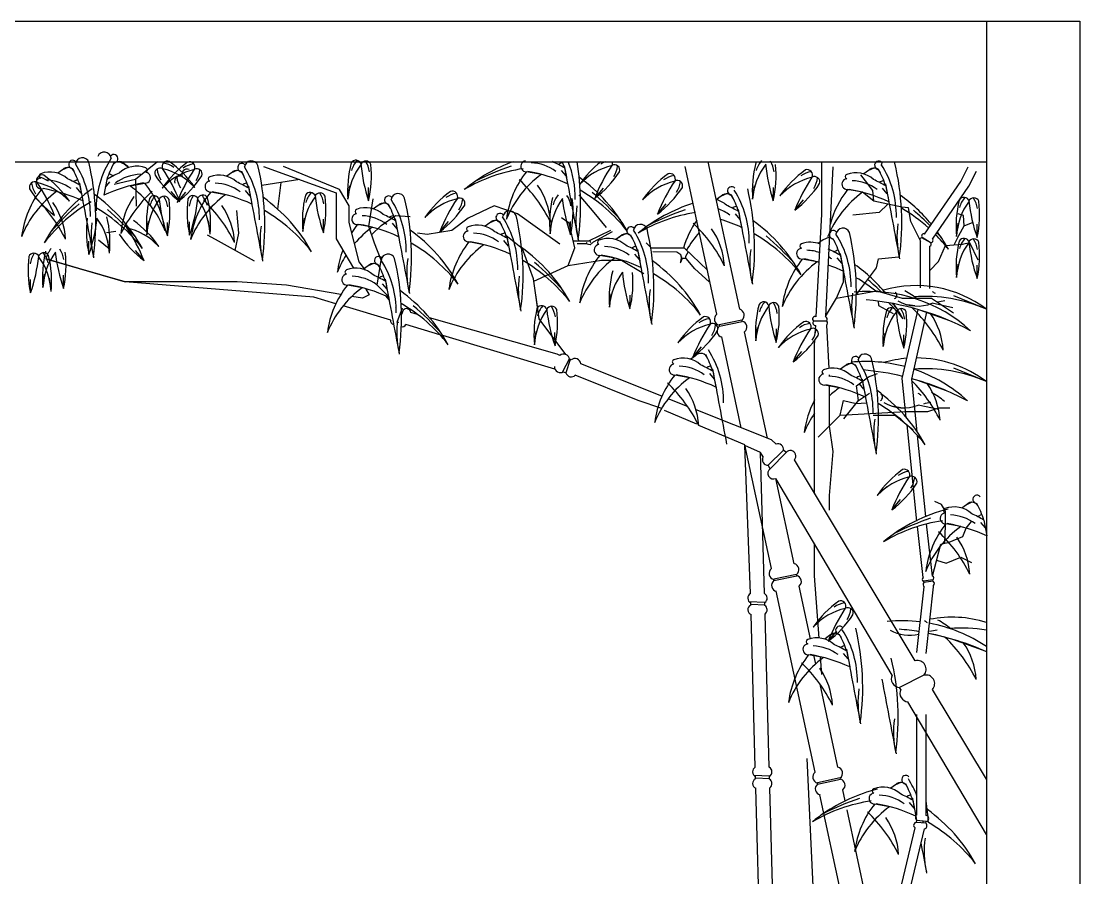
# Model space of a CAD drawing. Header units: metres. Extents: x 195 to 3795, y 1003 to 3403.
# Drawn here: x 1996 to 3795, y 1948 to 3403 of the extents above; entities that cross this region are included whole.
import ezdxf

# ---------------------------------------------------------------- set-up
doc = ezdxf.new("R2010")
doc.units = ezdxf.units.M
for name, color, linetype in [('3', 3, 'Continuous'), ('4', 4, 'Continuous'), ('7', 7, 'Continuous')]:
    doc.layers.add(name, color=color, linetype=linetype)

msp = doc.modelspace()

# ---------------------------------------------------------------- linework, layer by layer
at = {"layer": '3'}
for p, q in [((2161.82, 3164.35), (2170.88, 3160.27)), ((2170.88, 3160.27), (2178.88, 3154.48)), ((2362.2, 3149.29), (2353.14, 3145.22)), ((2141.39, 3134.16), (2136.3, 3107.21)), ((2235.42, 3119.35), (2252.26, 3134.78)), ((2290.91, 3120.57), (2274.06, 3136)), ((2353.14, 3145.22), (2345.14, 3139.42)), ((2945.26, 3126.01), (2962.11, 3141.44)), ((2097.94, 3110.92), (2090.09, 3120.31)), ((2095.39, 3124.4), (2100.48, 3097.45)), ((2138.84, 3120.68), (2146.7, 3130.07)), ((2180.88, 3123.18), (2206.13, 3127.71)), ((2265.66, 3096.32), (2250.92, 3113.77)), ((2343.14, 3108.13), (2317.89, 3112.66)), ((2385.18, 3105.63), (2377.33, 3115.02)), ((2382.63, 3119.1), (2387.72, 3092.15)), ((2437.06, 3128.72), (2431.6, 3083.74)), ((2551.06, 3100.5), (2554.34, 3123.11)), ((2585.95, 3097.7), (2586.32, 3120.55)), ((2970.5, 3101.76), (2985.24, 3119.21)), ((3051.9, 3099.37), (3068.75, 3114.8)), ((3238.86, 3100.5), (3242.14, 3123.11)), ((3273.75, 3097.7), (3274.12, 3120.55)), ((3285.19, 3106.03), (3302.03, 3121.46)), ((2077.73, 3096.99), (2060.88, 3112.42)), ((2260.66, 3095.1), (2275.4, 3112.55)), ((3310.43, 3081.78), (3325.17, 3099.24)), ((2365.69, 3042.75), (2362.49, 3081.06)), ((2681.98, 3069.41), (2698.83, 3084.84)), ((3077.15, 3075.13), (3091.89, 3092.58)), ((2209.41, 3040.01), (2212.19, 3062.68)), ((2244.35, 3037.98), (2244.21, 3060.82)), ((2281.97, 3039.2), (2282.11, 3062.04)), ((2316.91, 3041.23), (2314.13, 3063.9)), ((2474.59, 3045.58), (2477.37, 3068.26)), ((2509.53, 3043.56), (2509.39, 3066.4)), ((2707.23, 3045.16), (2721.97, 3062.62)), ((2894.63, 3041.81), (2897.41, 3064.48)), ((2929.58, 3039.78), (2929.44, 3062.62)), ((3585.54, 3037.22), (3588.32, 3059.89)), ((2140.65, 3044), (2156.63, 3046.13)), ((2359.37, 3013.55), (2365.69, 3042.75)), ((3620.49, 3035.19), (3620.35, 3058.03)), ((2110.88, 3006.57), (2111.02, 3029.41)), ((2145.14, 3016.14), (2127.03, 3031.04)), ((2145.83, 3008.6), (2143.05, 3031.27)), ((2229.87, 3020.28), (2213.02, 3035.71)), ((2326.27, 3032.11), (2312.41, 3039.56)), ((2392.47, 2994.99), (2326.27, 3032.11)), ((2204.63, 2996.03), (2189.89, 3013.49)), ((3585.54, 2967.51), (3588.32, 2990.18)), ((3620.49, 2965.48), (3620.35, 2988.32)), ((2032.84, 2950.6), (2035.62, 2973.28)), ((2067.78, 2948.58), (2067.64, 2971.42)), ((2011.71, 2941.33), (2011.85, 2964.17)), ((2046.66, 2943.36), (2043.88, 2966.03)), ((2995.48, 2917.28), (2998.76, 2939.89)), ((3030.38, 2914.48), (3030.74, 2937.32)), ((2643.32, 2915.45), (2634.44, 2890.8)), ((2644.88, 2911.72), (2642.19, 2904.74)), ((2636.76, 2890.62), (2634.65, 2891.38)), ((3244.17, 2859.98), (3247.45, 2882.59)), ((3279.06, 2857.18), (3279.42, 2880.02)), ((3365.21, 2893.21), (3342.73, 2893.27)), ((2868.17, 2853.18), (2870.95, 2875.85)), ((2903.11, 2851.15), (2902.97, 2874)), ((3111.89, 2856.35), (3128.74, 2871.78)), ((3282.6, 2848.26), (3299.45, 2863.69)), ((3460.79, 2849.99), (3464.06, 2872.6)), ((3495.68, 2847.19), (3496.04, 2870.04)), ((3137.13, 2832.1), (3151.87, 2849.55)), ((2927.55, 2829.85), (2915.23, 2806.26)), ((2929.09, 2828.03), (2921.56, 2805.47)), ((3307.85, 2824.01), (3322.59, 2841.46)), ((3291.14, 2674.04), (3265.33, 2648.5)), ((3295.89, 2669.98), (3268.78, 2642.66)), ((3450.33, 2596.93), (3467.18, 2612.36)), ((3475.58, 2572.68), (3490.32, 2590.13)), ((3559.96, 2582.04), (3548.31, 2586.69)), ((3566.94, 2570.41), (3559.96, 2582.04)), ((3566.94, 2545.99), (3566.94, 2570.41)), ((3313.55, 2463.1), (3274.72, 2454.77)), ((3274.72, 2454.77), (3275.05, 2452.51)), ((3275.05, 2452.51), (3314.03, 2460.87)), ((3545.27, 2453.75), (3529.41, 2451.59)), ((3529.41, 2451.59), (3529.77, 2449.38)), ((3545.51, 2451.52), (3529.77, 2449.38)), ((3259.52, 2415.15), (3233.26, 2416.37)), ((3260.21, 2410.7), (3235.78, 2411.83)), ((3341.84, 2373.62), (3358.69, 2389.05)), ((3367.08, 2349.37), (3381.82, 2366.83)), ((3529.82, 2292), (3488.27, 2270.94)), ((3267.72, 2120.1), (3241.45, 2121.31)), ((3268.4, 2115.64), (3243.97, 2116.77)), ((3387.77, 2117.2), (3348.94, 2108.87)), ((3349.27, 2106.61), (3388.24, 2114.98)), ((3533.37, 2040.28), (3517.39, 2041.74)), ((3534.05, 2043.09), (3518.17, 2044.97))]:
    msp.add_line(p, q, dxfattribs=at)
for points in [[(2227.27, 3164.13), (2189.98, 3134.19), (2153.76, 3125.67)], [(2189.98, 3134.19), (2191.05, 3088.42)], [(2469.4, 3133.72), (2404.73, 3123.72)], [(2619.87, 2935.33), (2601.09, 2954.61), (2607.51, 2997.13), (2596.16, 3025.48), (2586.7, 3053.83), (2594.27, 3101.07)], [(2591.43, 3039.65), (2607.51, 3055.72), (2632.1, 3072.72), (2656.69, 3070.84)], [(2873.68, 2914.44), (2867.19, 2961.09), (2925.29, 2987.69), (2936.64, 3017.92), (2927.18, 3059.5), (2913.94, 3068.95)], [(2921.45, 2836.71), (2876.11, 2896.98), (2866.65, 2965.01), (2847.73, 3016.03), (2819.36, 3038.71)], [(3541.64, 3026.25), (3526.61, 3035.07)], [(3540.82, 3027.16), (3527.31, 3035.65)], [(3540.82, 3027.16), (3541.64, 3026.25)], [(2925.29, 2987.69), (2982.03, 2997.13), (3016.08, 2997.13), (3053.91, 2974.46)], [(3415.69, 2938.33), (3449.25, 2983.91), (3453.03, 2999.02), (3453.03, 2999.02), (3487.08, 3002.8)], [(3449.85, 2944.53), (3450.07, 2942.79)], [(3452.07, 2927.16), (3453.03, 2919.65), (3477.62, 2906.43), (3477.62, 2906.43)], [(3418.79, 2758.42), (3415.2, 2783.59), (3436.01, 2798.71), (3451.14, 2804.38)], [(3274.76, 2454.6), (3274.72, 2454.77)], [(3275.2, 2452.54), (3274.72, 2454.77)], [(3313.94, 2461.26), (3313.55, 2463.1)], [(3314.03, 2460.87), (3313.55, 2463.1)], [(3259.66, 2410.28), (3259.52, 2415.15)], [(3267.85, 2115.23), (3267.72, 2120.1)]]:
    msp.add_lwpolyline(points, dxfattribs=at)
for centre, radius, start, end in [((2083.53, 3159.57), 7.05, 39.61, 268.36), ((2099.68, 3158.83), 11.92, 20.86, 171.81), ((2283.86, 3083.26), 160.59, 147.18, 180.95), ((2137.1, 3168.6), 11.92, 8.19, 159.14), ((2153.25, 3169.33), 7.05, 271.64, 140.39), ((2564.64, 3157.39), 9.23, 14.78, 149.41), ((2156.36, 3017.22), 161.09, 124.16, 127.68), ((2074.96, 3142.48), 12.11, 16.77, 138.44), ((1885.59, 3051.05), 222.25, 19.27, 27.17), ((1952.92, 3073.49), 160.59, 359.05, 32.82), ((1687.2, 3062.48), 435.4, 352.1, 13.36), ((2351.19, 3060.81), 222.25, 152.83, 160.73), ((2161.82, 3152.24), 12.11, 41.56, 163.23), ((2192.01, 3112.28), 44.19, 69.14, 132.48), ((2080.42, 3026.98), 161.09, 52.32, 55.84), ((2206.34, 3149.89), 3.94, 290.86, 69.14), ((2232.1, 3144.23), 9.23, 63.21, 197.84), ((2267.64, 3156), 41.16, 186.41, 213.33), ((2244.39, 3156.03), 9.23, 69.86, 204.48), ((2388.58, 3012.24), 186.9, 125.99, 145.03), ((2314.93, 3044.8), 108.99, 103.04, 136.84), ((2211.39, 3046.02), 108.99, 43.16, 76.96), ((1993.55, 2989.6), 292.29, 21.41, 33.86), ((2231.2, 3121), 41.16, 54.36, 81.28), ((2137.74, 3013.46), 186.9, 34.97, 54.01), ((2532.77, 2988.38), 292.29, 146.14, 158.59), ((2277.99, 3142.21), 9.23, 69.86, 204.48), ((2295.13, 3119.78), 41.16, 98.72, 125.64), ((2281.93, 3154.81), 9.23, 335.52, 110.14), ((2294.22, 3143.01), 9.23, 342.16, 116.79), ((2258.69, 3154.78), 41.16, 326.67, 353.59), ((2362.2, 3137.19), 12.11, 16.77, 138.44), ((2370.77, 3154.28), 7.05, 39.61, 268.36), ((2386.92, 3153.54), 11.92, 20.86, 171.81), ((2240.16, 3068.2), 160.59, 359.05, 32.82), ((1974.44, 3057.19), 435.4, 352.1, 13.36), ((2737.44, 3114.5), 186.9, 165.25, 184.3), ((2659.8, 3093.1), 108.99, 142.3, 176.1), ((2597.02, 3138.62), 41.16, 137.98, 164.9), ((2581.62, 3156.03), 9.23, 21.42, 156.05), ((2864.17, 3187.28), 292.29, 185.4, 197.85), ((2546.66, 3142.66), 41.16, 5.93, 32.85), ((2404.19, 3141.24), 186.9, 346.53, 5.58), ((2927.06, 2899.97), 280.67, 109.75, 129.41), ((2887.78, 2883.71), 271.36, 98.22, 120.79), ((2973.13, 2727.3), 452.86, 108.59, 117.08), ((2854.32, 3156.39), 9.29, 97.65, 287.43), ((2859.27, 3085.21), 77.11, 53.91, 87.62), ((2780.53, 2909.67), 280.67, 60.34, 65.11), ((2983.19, 3000.66), 175.5, 112.95, 115.19), ((2709.64, 3080.2), 222.25, 19.27, 22.19), ((75717.83, 16886.08), 74082.31, 190.68, 190.78), ((2776.96, 3102.65), 160.59, 359.05, 22.51), ((2511.24, 3091.64), 435.4, 352.1, 9.58), ((3098.43, 3018.9), 186.9, 129.01, 145.03), ((3024.77, 3051.46), 108.99, 103.04, 136.84), ((3242.61, 2995.04), 292.29, 146.14, 158.59), ((3004.97, 3126.43), 41.16, 113.68, 125.64), ((3004.06, 3149.66), 9.23, 342.16, 116.79), ((2991.78, 3161.46), 9.23, 335.52, 16.8), ((2968.53, 3161.44), 41.16, 326.67, 353.59), ((3425.24, 3114.5), 186.9, 165.25, 184.3), ((3347.6, 3093.1), 108.99, 142.3, 176.1), ((3284.82, 3138.62), 41.16, 137.98, 164.9), ((3551.98, 3187.28), 292.29, 185.4, 197.85), ((3234.46, 3142.66), 41.16, 5.93, 32.85), ((3091.99, 3141.24), 186.9, 346.53, 5.58), ((3438.35, 2998.92), 186.9, 125.99, 145.03), ((3331.7, 3141.49), 9.23, 335.52, 110.14), ((3526.14, 3015.95), 161.09, 124.16, 127.68), ((3444.74, 3141.2), 12.11, 16.77, 138.44), ((3453.31, 3158.29), 7.05, 39.61, 268.36), ((3255.37, 3049.77), 222.25, 19.27, 27.17), ((3322.69, 3072.22), 160.59, 359.05, 32.82), ((3469.46, 3157.56), 11.92, 146.57, 171.81), ((3469.46, 3157.56), 11.92, 20.86, 33.43), ((3056.97, 3061.21), 435.4, 352.1, 13.36), ((2030.28, 3127.24), 9.29, 97.65, 287.43), ((2031.21, 3132.45), 9.23, 69.86, 204.48), ((2018.02, 3097.42), 41.16, 54.36, 81.28), ((2030.44, 3140.13), 3.94, 110.86, 249.14), ((2044.77, 3102.52), 44.19, 47.52, 110.86), ((1924.56, 2989.88), 186.9, 34.97, 54.01), ((2035.23, 3056.06), 77.11, 53.91, 87.62), ((1956.49, 2880.51), 280.67, 60.34, 65.11), ((2159.14, 2971.5), 175.5, 112.95, 115.19), ((2280.3, 2890.28), 280.67, 114.89, 119.66), ((2077.64, 2981.26), 175.5, 64.81, 67.05), ((2201.55, 3065.82), 77.11, 92.38, 126.09), ((2206.5, 3137), 9.29, 252.57, 82.35), ((2378.84, 3245.06), 186.9, 213.68, 232.73), ((2265.71, 3130.41), 9.23, 63.21, 197.84), ((2301.24, 3142.19), 41.16, 186.41, 213.33), ((2147.48, 3243.84), 186.9, 307.27, 326.32), ((2317.52, 3121.95), 9.29, 97.65, 287.43), ((2317.68, 3134.84), 3.94, 110.86, 249.14), ((2332.01, 3097.23), 44.19, 47.52, 110.86), ((2443.6, 3011.93), 161.09, 124.16, 127.68), ((2172.83, 3045.76), 222.25, 19.27, 27.17), ((2983.19, 3000.66), 175.5, 126.04, 158.2), ((2980.4, 3046.38), 161.09, 141.29, 172.73), ((2667.24, 2949.2), 254.33, 26.21, 46.47), ((2811.07, 2880.1), 271.36, 65.28, 80.23), ((2780.53, 2909.67), 280.67, 29, 54.33), ((2857.32, 3250.5), 186.9, 307.27, 326.32), ((3205.07, 2992.26), 186.9, 125.99, 145.03), ((3131.41, 3024.82), 108.99, 103.04, 136.84), ((3349.25, 2968.41), 292.29, 146.14, 158.59), ((3111.61, 3099.8), 41.16, 98.72, 125.64), ((3098.42, 3134.83), 9.23, 335.52, 110.14), ((3110.7, 3123.03), 9.23, 342.16, 116.79), ((3364.7, 3031.48), 108.99, 103.04, 136.84), ((3582.54, 2975.06), 292.29, 146.14, 158.59), ((3344.89, 3106.46), 41.16, 98.72, 125.64), ((3343.99, 3129.69), 9.23, 342.16, 116.79), ((3308.45, 3141.46), 41.16, 326.67, 353.59), ((3400.06, 3125.96), 9.29, 97.65, 287.43), ((3400.22, 3138.86), 3.94, 110.86, 249.14), ((3414.55, 3101.25), 44.19, 47.52, 110.86), ((3405, 3054.78), 77.11, 53.91, 87.62), ((3326.26, 2879.24), 280.67, 60.34, 65.11), ((3528.92, 2970.23), 175.5, 112.95, 115.19), ((2159.14, 2971.5), 175.5, 126.04, 158.2), ((2156.36, 3017.22), 161.09, 141.29, 172.73), ((2018.93, 3120.65), 9.23, 63.21, 197.84), ((2165.67, 3221.48), 186.9, 213.68, 232.73), ((2054.46, 3132.42), 41.16, 186.41, 213.33), ((1998.22, 3022.44), 108.99, 43.16, 76.96), ((1780.38, 2966.02), 292.29, 21.41, 33.86), ((1987.02, 2850.94), 271.36, 65.28, 80.23), ((2280.3, 2890.28), 280.67, 125.67, 151), ((74893.79, 16856.93), 74082.31, 190.68, 190.78), ((2249.76, 2860.71), 271.36, 99.77, 114.72), ((2393.58, 2929.81), 254.33, 133.53, 153.79), ((2077.64, 2981.26), 175.5, 21.8, 53.96), ((2080.42, 3026.98), 161.09, 7.27, 38.71), ((2443.6, 3011.93), 161.09, 141.29, 172.73), ((2274.26, 2845.65), 271.36, 65.28, 80.23), ((2322.47, 3050.77), 77.11, 53.91, 87.62), ((2243.73, 2875.22), 280.67, 60.34, 65.11), ((2446.38, 2966.21), 175.5, 112.95, 115.19), ((75181.03, 16851.64), 74082.31, 190.68, 190.78), ((2835.15, 2962.3), 186.9, 125.99, 145.03), ((2728.5, 3104.87), 9.23, 335.52, 110.14), ((2772.44, 3053.83), 123.21, 3.59, 34.84), ((2811.07, 2880.1), 271.36, 37.62, 60.19), ((2963.96, 3223.86), 186.9, 307.27, 326.32), ((3075.17, 3134.8), 41.16, 326.67, 353.59), ((3203.22, 3114.7), 7.05, 39.61, 268.36), ((3072.61, 3028.63), 160.59, 359.05, 32.82), ((2806.89, 3017.62), 435.4, 352.1, 13.36), ((3197.25, 3230.52), 186.9, 307.27, 326.32), ((3526.14, 3015.95), 161.09, 141.29, 165), ((3356.8, 2849.67), 271.36, 65.28, 80.23), ((76263.57, 16855.65), 74082.31, 190.68, 190.78), ((1843.2, 2920.05), 254.33, 26.21, 46.47), ((2249.76, 2860.71), 271.36, 119.81, 142.38), ((1948.4, 3024.67), 123.21, 3.59, 34.84), ((1956.49, 2880.51), 280.67, 29, 54.33), ((2288.38, 3034.43), 123.21, 145.16, 176.41), ((2395.43, 3058.12), 186.9, 166.52, 185.56), ((2318.29, 3035.01), 108.99, 143.57, 177.37), ((2221.73, 3097.18), 9.23, 16.04, 150.67), ((2254.52, 3079.13), 41.16, 139.24, 166.16), ((2238.73, 3096.2), 9.23, 22.69, 157.31), ((2520.53, 3133.68), 292.29, 186.66, 199.11), ((2204.07, 3082.06), 41.16, 7.19, 34.11), ((2061.67, 3077.49), 186.9, 347.8, 6.84), ((2464.65, 3078.71), 186.9, 173.16, 192.2), ((2287.59, 3097.42), 9.23, 22.69, 157.31), ((2322.25, 3083.28), 41.16, 145.89, 172.81), ((2005.79, 3134.9), 292.29, 340.89, 353.34), ((2446.38, 2966.21), 175.5, 126.04, 158.2), ((2208.03, 3036.23), 108.99, 2.63, 36.43), ((2304.6, 3098.4), 9.23, 29.33, 163.96), ((2271.81, 3080.35), 41.16, 13.84, 40.76), ((2130.44, 2914.76), 254.33, 26.21, 46.47), ((2130.89, 3059.34), 186.9, 354.44, 13.48), ((2243.73, 2875.22), 280.67, 29, 54.33), ((2660.61, 3063.7), 186.9, 166.52, 185.56), ((2583.47, 3040.58), 108.99, 143.57, 177.37), ((2486.9, 3102.76), 9.23, 16.04, 150.67), ((2519.69, 3084.71), 41.16, 139.24, 166.16), ((2503.91, 3101.77), 9.23, 22.69, 157.31), ((2785.71, 3139.25), 292.29, 186.66, 199.11), ((2469.25, 3087.63), 41.16, 7.19, 34.11), ((2326.85, 3083.07), 186.9, 347.8, 6.84), ((2620.19, 3098.93), 7.05, 39.61, 268.36), ((2636.34, 3098.19), 11.92, 20.86, 171.81), ((2489.58, 3012.85), 160.59, 359.05, 32.82), ((2223.86, 3001.84), 435.4, 352.1, 13.36), ((2761.5, 2994.86), 108.99, 103.04, 136.84), ((2979.34, 2938.44), 292.29, 146.14, 158.59), ((2741.69, 3069.84), 41.16, 98.72, 125.64), ((2740.79, 3093.07), 9.23, 342.16, 116.79), ((2705.25, 3104.84), 41.16, 326.67, 353.59), ((3080.66, 3059.92), 186.9, 166.52, 185.56), ((3003.51, 3036.81), 108.99, 143.57, 177.37), ((2939.74, 3080.93), 41.16, 139.24, 166.16), ((3205.75, 3135.48), 292.29, 186.66, 199.11), ((2889.3, 3083.86), 41.16, 7.19, 34.11), ((2746.9, 3079.29), 186.9, 347.8, 6.84), ((2674.15, 2766.06), 452.86, 41.33, 49.82), ((3164.47, 3057.66), 44.19, 47.52, 73.69), ((3276.06, 2972.35), 161.09, 124.16, 127.68), ((3194.66, 3097.61), 12.11, 16.77, 138.44), ((3005.29, 3006.18), 222.25, 19.27, 27.17), ((3528.92, 2970.23), 175.5, 126.04, 157.88), ((3326.26, 2879.24), 280.67, 39.55, 54.33), ((3771.57, 3055.33), 186.9, 166.52, 185.56), ((3694.42, 3032.22), 108.99, 143.57, 177.37), ((3597.86, 3094.39), 9.23, 16.04, 150.67), ((3630.65, 3076.34), 41.16, 139.24, 166.16), ((3896.66, 3130.89), 292.29, 186.66, 199.11), ((3614.87, 3093.41), 9.23, 22.69, 157.31), ((3580.21, 3079.27), 41.16, 7.19, 34.11), ((3437.81, 3074.7), 186.9, 347.8, 6.84), ((2386.67, 2746.67), 452.86, 130.18, 138.67), ((1987.02, 2850.94), 271.36, 37.62, 60.19), ((1850.11, 2736.91), 452.86, 41.33, 49.82), ((2235.64, 3019.38), 123.21, 3.59, 34.84), ((2274.26, 2845.65), 271.36, 37.62, 60.19), ((2567.1, 3079.49), 3.94, 110.86, 249.14), ((2581.43, 3041.88), 44.19, 47.52, 110.86), ((2693.02, 2956.58), 161.09, 124.16, 127.68), ((2611.62, 3081.84), 12.11, 16.77, 138.44), ((2422.25, 2990.4), 222.25, 19.27, 27.17), ((2594.05, 3193.9), 186.9, 307.27, 326.32), ((2825.89, 3068.62), 11.92, 20.86, 171.81), ((3093.66, 3066.62), 155.11, 171.6, 192.98), ((3222.71, 2825.95), 280.67, 107.63, 129.41), ((3183.43, 2809.69), 271.36, 98.81, 120.79), ((3268.78, 2653.27), 452.86, 108.59, 117.08), ((3154.92, 3011.19), 77.11, 53.91, 70.77), ((3076.18, 2835.65), 280.67, 60.34, 65.11), ((3278.84, 2926.63), 175.5, 112.95, 115.19), ((76013.48, 16812.06), 74082.31, 190.68, 190.78), ((3356.8, 2849.67), 271.36, 48.05, 60.19), ((3219.88, 2735.63), 452.86, 44.88, 49.82), ((2293.56, 3046.08), 186.9, 173.16, 192.2), ((1834.7, 3102.26), 292.29, 340.89, 353.34), ((2269.61, 3037.46), 155.11, 171.6, 192.98), ((2036.95, 3003.59), 108.99, 2.63, 36.43), ((1959.8, 3026.71), 186.9, 354.44, 13.48), ((2076.7, 2913.17), 186.9, 34.97, 54.01), ((2566.94, 3066.6), 9.29, 97.65, 287.43), ((2571.89, 2995.42), 77.11, 53.91, 87.62), ((2493.14, 2819.87), 280.67, 60.34, 65.11), ((2695.8, 2910.86), 175.5, 112.95, 115.19), ((75430.45, 16796.28), 74082.31, 190.68, 190.78), ((2882.57, 2927.01), 161.09, 124.16, 127.68), ((2801.17, 3052.27), 12.11, 16.77, 138.44), ((2809.74, 3069.36), 7.05, 39.61, 268.36), ((2611.8, 2960.83), 222.25, 19.27, 27.17), ((2679.13, 2983.28), 160.59, 359.05, 32.82), ((2413.4, 2972.27), 435.4, 352.1, 13.36), ((3276.06, 2972.35), 161.09, 145.13, 163.8), ((2962.89, 2875.18), 254.33, 26.21, 46.47), ((3106.72, 2806.08), 271.36, 65.28, 73.42), ((3076.18, 2835.65), 280.67, 29, 54.33), ((3639.39, 3036.19), 155.11, 171.6, 192.98), ((2317.81, 3144.77), 186.9, 213.68, 232.73), ((2150.36, 2945.73), 108.99, 43.16, 76.96), ((1932.52, 2889.31), 292.29, 21.41, 33.86), ((2556.85, 3032.17), 155.11, 171.6, 192.98), ((2693.02, 2956.58), 161.09, 141.29, 147.14), ((2695.8, 2910.86), 175.5, 126.04, 139.45), ((2523.68, 2790.3), 271.36, 65.28, 80.23), ((2493.14, 2819.87), 280.67, 29, 54.33), ((2756.49, 3037.03), 9.29, 97.65, 287.43), ((2756.65, 3049.92), 3.94, 110.86, 249.14), ((2770.98, 3012.31), 44.19, 47.52, 110.86), ((2761.43, 2965.85), 77.11, 53.91, 87.62), ((2682.69, 2790.3), 280.67, 60.34, 65.11), ((2885.35, 2881.29), 175.5, 112.95, 115.19), ((3023.59, 3029.5), 12.11, 16.77, 138.44), ((3032.16, 3046.59), 7.05, 39.61, 268.36), ((2901.54, 2960.52), 160.59, 359.05, 32.82), ((3048.31, 3045.86), 11.92, 20.86, 171.81), ((2635.82, 2949.51), 435.4, 352.1, 13.36), ((3278.84, 2926.63), 175.5, 138.06, 150.2), ((3068.09, 2979.8), 123.21, 3.59, 34.84), ((3106.72, 2806.08), 271.36, 37.62, 60.19), ((3376.2, 3040.21), 7.05, 39.61, 268.36), ((3392.35, 3039.48), 11.92, 20.86, 171.81), ((3245.59, 2954.14), 160.59, 359.05, 32.82), ((2979.87, 2943.13), 435.4, 352.1, 13.36), ((3219.88, 2735.63), 452.86, 41.33, 42.83), ((3326.26, 2879.24), 280.67, 29, 36.15), ((2523.68, 2790.3), 271.36, 37.62, 60.19), ((2885.35, 2881.29), 175.5, 126.04, 158.2), ((2882.57, 2927.01), 161.09, 141.29, 172.73), ((2713.23, 2760.73), 271.36, 65.28, 80.23), ((75620, 16766.72), 74082.31, 190.68, 190.78), ((2978.91, 3014.26), 9.29, 97.65, 287.43), ((2979.07, 3027.16), 3.94, 110.86, 249.14), ((2993.4, 2989.55), 44.19, 47.52, 110.86), ((3104.99, 2904.25), 161.09, 124.16, 127.68), ((2834.22, 2938.07), 222.25, 19.27, 27.17), ((2969.8, 2692.04), 452.86, 41.33, 49.82), ((3323.11, 3020.77), 3.94, 110.86, 249.14), ((3337.44, 2983.16), 44.19, 68.17, 110.86), ((3449.03, 2897.86), 161.09, 124.16, 127.68), ((3367.63, 3023.12), 12.11, 16.77, 90), ((3178.26, 2931.69), 222.25, 19.27, 27.17), ((3356.8, 2849.67), 271.36, 37.62, 44.65), ((3771.57, 2985.62), 186.9, 166.52, 185.56), ((3694.42, 2962.51), 108.99, 143.57, 177.37), ((3597.86, 3024.68), 9.23, 16.04, 150.67), ((3630.65, 3006.63), 41.16, 139.24, 166.16), ((3614.87, 3023.7), 9.23, 22.69, 157.31), ((3896.67, 3061.18), 292.29, 186.66, 199.11), ((3580.21, 3009.56), 41.16, 7.19, 34.11), ((3437.81, 3004.99), 186.9, 347.8, 6.84), ((2017.33, 2999.55), 9.23, 22.69, 157.31), ((2051.99, 2985.41), 41.16, 145.89, 172.81), ((2034.34, 3000.53), 9.23, 29.33, 163.96), ((2218.86, 2968.72), 186.9, 166.52, 185.56), ((2001.55, 2982.48), 41.16, 13.84, 40.76), ((2141.72, 2945.6), 108.99, 143.57, 177.37), ((2077.95, 2989.73), 41.16, 139.24, 166.16), ((1860.63, 2961.47), 186.9, 354.44, 13.48), ((2343.96, 3044.27), 292.29, 186.66, 199.11), ((2027.5, 2992.66), 41.16, 7.19, 34.11), ((1885.1, 2988.09), 186.9, 347.8, 6.84), ((2695.8, 2910.86), 175.5, 147.62, 158.2), ((2693.02, 2956.58), 161.09, 159.24, 172.73), ((2619.31, 2995.44), 11.92, 20.86, 171.81), ((2682.69, 2790.3), 280.67, 29, 54.33), ((3104.99, 2904.25), 161.09, 141.29, 172.73), ((2935.65, 2737.97), 271.36, 65.28, 80.23), ((2983.85, 2943.08), 77.11, 53.91, 87.62), ((2905.11, 2767.54), 280.67, 60.34, 65.11), ((3107.77, 2858.53), 175.5, 112.95, 115.19), ((75842.42, 16743.95), 74082.31, 190.68, 190.78), ((3389.31, 2992.6), 155.11, 171.6, 192.98), ((3322.95, 3007.88), 9.29, 97.65, 287.43), ((3327.9, 2936.7), 77.11, 70.95, 87.62), ((3249.15, 2761.16), 280.67, 60.34, 65.11), ((3451.81, 2852.14), 175.5, 112.95, 115.19), ((76186.46, 16737.57), 74082.31, 190.68, 190.78), ((2194.39, 2980.84), 186.9, 173.16, 192.2), ((1735.54, 3037.03), 292.29, 340.89, 353.34), ((1937.78, 2938.36), 108.99, 2.63, 36.43), ((2675.99, 2853.82), 161.09, 124.16, 127.68), ((2594.59, 2979.08), 12.11, 16.77, 138.44), ((2603.16, 2996.17), 7.05, 39.61, 268.36), ((2405.22, 2887.65), 222.25, 19.27, 27.17), ((2472.55, 2910.09), 160.59, 359.05, 32.82), ((2206.83, 2899.09), 435.4, 352.1, 13.36), ((2806.27, 2976.82), 155.11, 171.6, 192.98), ((2713.23, 2760.73), 271.36, 37.62, 60.19), ((2576.31, 2646.7), 452.86, 41.33, 49.82), ((3107.77, 2858.53), 175.5, 126.04, 158.2), ((2905.11, 2767.54), 280.67, 29, 54.33), ((3278.84, 2926.63), 175.5, 155.37, 158.2), ((3276.06, 2972.35), 161.09, 169.18, 172.73), ((3451.81, 2852.14), 175.5, 126.04, 158.2), ((3449.03, 2897.86), 161.09, 141.29, 172.73), ((3279.69, 2731.59), 271.36, 74.51, 80.23), ((3279.69, 2731.59), 271.36, 65.28, 71.2), ((3327.9, 2936.7), 77.11, 53.91, 58.79), ((3249.15, 2761.16), 280.67, 39.61, 54.33), ((2549.91, 2963.84), 9.29, 97.65, 287.43), ((2550.07, 2976.73), 3.94, 110.86, 249.14), ((2564.4, 2939.12), 44.19, 47.52, 110.86), ((2554.86, 2892.66), 77.11, 53.91, 87.62), ((2476.12, 2717.11), 280.67, 60.34, 65.11), ((2678.77, 2808.1), 175.5, 112.95, 115.19), ((2995.82, 2947.25), 155.11, 171.6, 192.98), ((3181.86, 2931.28), 186.9, 165.25, 184.3), ((3104.23, 2909.88), 108.99, 142.3, 176.1), ((3308.6, 3004.05), 292.29, 185.4, 197.85), ((2848.61, 2958.02), 186.9, 346.53, 5.58), ((2935.65, 2737.97), 271.36, 37.62, 60.19), ((2675.99, 2853.82), 161.09, 141.29, 172.73), ((2506.65, 2687.54), 271.36, 65.28, 80.23), ((75413.42, 16693.53), 74082.31, 190.68, 190.78), ((3279.69, 2731.59), 271.36, 51.11, 60.19), ((3142.78, 2617.55), 452.86, 45.76, 49.82), ((3516.66, 2755.6), 198.04, 52.88, 106.14), ((2678.77, 2808.1), 175.5, 126.04, 158.2), ((2476.12, 2717.11), 280.67, 29, 54.33), ((3218.24, 2924.49), 155.11, 171.6, 192.98), ((3562.28, 2918.11), 155.11, 171.6, 192.98), ((3437.03, 2688.01), 255.67, 47.67, 95.67), ((3477.62, 2937.17), 6.26, 295.25, 56.98), ((3439.9, 2836.08), 123.21, 49.62, 62.09), ((3533.16, 2679.45), 255.73, 66.25, 94.56), ((3403.96, 2731.45), 254.33, 55.08, 56.46), ((2637.62, 2910.88), 7.3, 129.16, 141.51), ((2506.65, 2687.54), 271.36, 37.62, 60.19), ((2369.74, 2573.51), 452.86, 41.33, 49.82), ((3054.19, 2871.29), 186.9, 166.52, 185.56), ((2880.48, 2910.36), 9.23, 16.04, 150.67), ((2913.27, 2892.3), 41.16, 139.24, 166.16), ((2897.49, 2909.37), 9.23, 22.69, 157.31), ((2862.83, 2895.23), 41.16, 7.19, 34.11), ((3430.55, 2873.98), 186.9, 165.25, 184.3), ((3352.91, 2852.58), 108.99, 142.3, 176.1), ((3257.74, 2916.87), 9.23, 14.78, 149.41), ((3290.13, 2898.1), 41.16, 137.98, 164.9), ((3274.72, 2915.51), 9.23, 21.42, 156.05), ((3557.28, 2946.75), 292.29, 185.4, 197.85), ((3239.76, 2902.14), 41.16, 5.93, 32.85), ((3097.29, 2900.72), 186.9, 346.53, 5.58), ((3392.18, 2468.24), 462.81, 62.03, 85.07), ((3474.36, 2906.89), 9.23, 14.78, 149.41), ((3506.75, 2888.11), 41.16, 137.98, 164.9), ((3279.69, 2731.59), 271.36, 37.62, 45.26), ((3142.78, 2617.55), 452.86, 41.33, 42.45), ((3249.15, 2761.16), 280.67, 29, 35.2), ((3491.34, 2905.52), 9.23, 21.42, 156.05), ((3519.48, 2986.19), 67.28, 240.12, 291.51), ((3334.7, 2731.45), 254.33, 26.21, 46.47), ((3607.77, 2675.54), 255.73, 99.48, 102.34), ((2789.24, 2874.06), 155.11, 171.6, 192.98), ((2650.6, 2907.18), 7.3, 6.63, 141.51), ((2977.05, 2848.18), 108.99, 143.57, 177.37), ((3179.29, 2946.85), 292.29, 186.66, 199.11), ((2720.43, 2890.66), 186.9, 347.8, 6.84), ((3265.06, 2749.24), 186.9, 125.99, 145.03), ((3171.6, 2856.77), 41.16, 98.72, 125.64), ((3158.41, 2891.8), 9.23, 335.52, 110.14), ((3345.21, 2896.87), 4.38, 65.77, 235.5), ((3359.39, 2895.79), 6.37, 336.06, 56.56), ((3647.17, 2863.99), 186.9, 165.25, 184.3), ((3569.53, 2842.59), 108.99, 142.3, 176.1), ((3773.9, 2936.77), 292.29, 185.4, 197.85), ((3456.38, 2892.15), 41.16, 5.93, 32.85), ((3313.91, 2890.73), 186.9, 346.53, 5.58), ((3439.9, 2836.08), 123.21, 3.59, 34.84), ((2629.44, 2893.68), 5.78, 166.05, 264.1), ((2643.54, 2890.62), 6.78, 173.62, 180), ((2643.54, 2890.62), 6.78, 256.61, 331.87), ((3191.4, 2781.8), 108.99, 103.04, 136.84), ((3409.24, 2725.38), 292.29, 146.14, 158.59), ((3170.69, 2880), 9.23, 342.16, 116.79), ((3135.16, 2891.78), 41.16, 326.67, 353.59), ((3435.77, 2741.14), 186.9, 125.99, 145.03), ((3362.12, 2773.7), 108.99, 103.04, 136.84), ((3579.96, 2717.29), 292.29, 146.14, 158.59), ((3342.31, 2848.68), 41.16, 98.72, 125.64), ((3329.12, 2883.71), 9.23, 335.52, 110.14), ((3341.41, 2871.91), 9.23, 342.16, 116.79), ((3305.87, 2883.69), 41.16, 326.67, 353.59), ((3345.68, 2890.23), 4.23, 134.1, 276.92), ((3361.58, 2890.13), 4.76, 306.79, 40.29), ((3023.95, 2980.84), 186.9, 307.27, 326.32), ((3194.67, 2972.74), 186.9, 307.27, 326.32), ((3028.84, 2757.31), 160.59, 359.05, 32.82), ((3106.37, 2823.95), 3.94, 110.86, 249.14), ((3120.7, 2786.34), 44.19, 47.52, 110.86), ((3232.29, 2701.04), 161.09, 124.16, 127.68), ((3150.89, 2826.3), 12.11, 16.77, 138.44), ((2961.52, 2734.86), 222.25, 19.27, 27.17), ((3413.74, 2826.32), 7.05, 39.61, 268.36), ((3429.89, 2825.59), 11.92, 20.86, 171.81), ((3283.13, 2740.25), 160.59, 359.05, 32.82), ((3017.41, 2729.24), 435.4, 352.1, 13.36), ((3516.66, 2632.72), 198.04, 94.48, 106.14), ((3516.66, 2632.72), 198.04, 52.88, 89.73), ((3106.2, 2811.06), 9.29, 97.65, 287.43), ((3111.15, 2739.88), 77.11, 53.91, 87.62), ((3032.41, 2564.33), 280.67, 60.34, 65.11), ((3235.07, 2655.32), 175.5, 112.95, 115.19), ((75969.71, 16540.75), 74082.31, 190.68, 190.78), ((3360.65, 2806.88), 3.94, 110.86, 249.14), ((3374.98, 2769.28), 44.19, 47.52, 110.86), ((3486.57, 2683.97), 161.09, 124.16, 127.68), ((3405.17, 2809.23), 12.11, 16.77, 138.44), ((3431.68, 2569.04), 255.67, 74.98, 95.67), ((3215.8, 2717.8), 222.25, 19.27, 27.17), ((3386.83, 2349.27), 462.81, 76.59, 85.07), ((3431.68, 2569.04), 255.67, 47.67, 71.5), ((3533.16, 2556.57), 255.73, 66.25, 94.56), ((3235.07, 2655.32), 175.5, 126.04, 158.2), ((3232.29, 2701.04), 161.09, 141.29, 172.73), ((3062.95, 2534.76), 271.36, 65.28, 80.23), ((3360.49, 2793.99), 9.29, 97.65, 287.43), ((3365.44, 2722.81), 77.11, 53.91, 87.62), ((3286.7, 2547.27), 280.67, 60.34, 65.11), ((3489.35, 2638.25), 175.5, 112.95, 115.19), ((76224, 16523.68), 74082.31, 190.68, 190.78), ((3386.83, 2349.27), 462.81, 62.03, 74.62), ((3329.35, 2612.48), 254.33, 26.21, 44.84), ((2919.12, 2603.87), 254.33, 26.21, 46.47), ((3024.32, 2708.49), 123.21, 3.59, 34.84), ((3317.23, 2517.7), 271.36, 65.28, 80.23), ((3489.35, 2638.25), 175.5, 126.04, 133.25), ((3286.7, 2547.27), 280.67, 29, 54.33), ((3434.55, 2717.1), 123.21, 3.59, 34.84), ((3485.17, 2663.17), 123.21, 49.62, 62.09), ((3486.57, 2683.97), 161.09, 152.06, 172.73), ((3317.23, 2517.7), 271.36, 37.62, 60.19), ((3453.62, 2764.26), 6.26, 295.25, 56.98), ((3495.48, 2813.29), 67.28, 240.12, 291.51), ((3379.97, 2558.54), 254.33, 55.08, 56.46), ((3583.77, 2502.63), 255.73, 99.48, 102.34), ((3489.35, 2638.25), 175.5, 145.77, 158.2), ((3599.82, 2704.22), 155.11, 171.6, 192.98), ((3603.5, 2489.81), 186.9, 125.99, 145.03), ((3529.84, 2522.37), 108.99, 103.04, 136.84), ((3747.68, 2465.96), 292.29, 146.14, 158.59), ((3510.04, 2597.35), 41.16, 98.72, 125.64), ((3496.85, 2632.38), 9.23, 335.52, 110.14), ((3509.13, 2620.58), 9.23, 342.16, 116.79), ((3473.6, 2632.36), 41.16, 326.67, 353.59), ((3362.39, 2721.41), 186.9, 307.27, 326.32), ((3620.19, 2590.53), 7.05, 39.61, 268.36), ((3639.68, 2301.78), 280.67, 104.08, 129.41), ((3567.11, 2571.09), 3.94, 110.86, 249.14), ((3581.43, 2533.48), 44.19, 47.52, 110.86), ((3693.02, 2448.18), 161.09, 124.16, 127.68), ((3611.62, 2573.44), 12.11, 16.77, 138.44), ((3422.25, 2482.01), 222.25, 19.27, 27.17), ((3685.74, 2129.1), 452.86, 108.59, 117.08), ((3566.94, 2558.2), 9.29, 97.65, 287.43), ((3571.89, 2487.02), 77.11, 53.91, 87.62), ((3493.15, 2311.48), 280.67, 60.34, 65.11), ((3695.8, 2402.46), 175.5, 112.95, 115.19), ((3600.4, 2285.52), 271.36, 98.22, 120.79), ((3695.8, 2402.46), 175.5, 126.04, 158.2), ((3693.02, 2448.18), 161.09, 141.29, 172.73), ((3523.68, 2281.9), 271.36, 65.28, 80.23), ((3379.86, 2351.01), 254.33, 26.21, 46.47), ((3485.06, 2455.63), 123.21, 3.59, 34.84), ((3495.01, 2266.51), 186.9, 125.99, 145.03), ((3401.55, 2374.05), 41.16, 98.72, 125.64), ((3388.36, 2409.08), 9.23, 335.52, 110.14), ((3421.35, 2299.07), 108.99, 103.04, 136.84), ((3639.19, 2242.65), 292.29, 146.14, 158.59), ((3253.9, 2498.11), 186.9, 307.27, 326.32), ((3400.64, 2397.28), 9.23, 342.16, 116.79), ((3365.11, 2409.05), 41.16, 326.67, 353.59), ((3386.99, 2368.02), 7.05, 39.61, 268.36), ((3492.98, 2128.59), 255.67, 83.04, 95.67), ((3577.95, 2192.27), 198.04, 105.81, 106.14), ((3390.65, 2172.03), 254.33, 55.08, 56.46), ((3492.98, 2128.59), 255.67, 55.94, 79.48), ((3577.95, 2192.27), 198.04, 72.91, 100.93), ((3495.85, 2276.66), 123.21, 49.62, 62.09), ((3459.82, 2225.67), 161.09, 124.16, 127.68), ((3378.42, 2350.93), 12.11, 16.77, 138.44), ((3189.05, 2259.49), 222.25, 19.27, 27.17), ((3256.37, 2281.94), 160.59, 359.05, 32.82), ((2990.65, 2270.93), 435.4, 352.1, 13.36), ((3506.16, 2426.78), 67.28, 240.12, 283.28), ((3448.13, 1908.82), 462.81, 80.8, 85.07), ((3448.13, 1908.82), 462.81, 66.03, 78.83), ((3594.45, 2116.12), 255.73, 99.48, 102.34), ((3594.45, 2116.12), 255.73, 80.61, 94.56), ((3333.73, 2335.68), 9.29, 97.65, 287.43), ((3333.9, 2348.58), 3.94, 110.86, 249.14), ((3348.23, 2310.97), 44.19, 47.52, 110.86), ((3338.68, 2264.51), 77.11, 53.91, 87.62), ((3259.94, 2088.96), 280.67, 60.34, 65.11), ((3462.6, 2179.95), 175.5, 112.95, 115.19), ((3390.65, 2172.03), 254.33, 26.21, 46.47), ((3495.85, 2276.66), 123.21, 3.59, 34.84), ((3462.6, 2179.95), 175.5, 126.04, 158.2), ((3459.82, 2225.67), 161.09, 141.29, 172.73), ((3290.48, 2059.39), 271.36, 65.28, 80.23), ((76197.24, 16065.37), 74082.31, 190.68, 190.78), ((3146.65, 2128.5), 254.33, 26.21, 46.47), ((3251.85, 2233.12), 123.21, 3.59, 34.84), ((3050.99, 2220.06), 435.4, 352.1, 13.36), ((76257.58, 16014.5), 74082.31, 190.68, 190.78), ((3573.07, 2245.91), 155.11, 171.6, 192.98), ((3633.41, 2195.03), 155.11, 171.6, 192.98), ((3572.07, 1972.18), 161.09, 124.16, 127.68), ((3490.67, 2097.44), 12.11, 16.77, 138.44), ((3499.24, 2114.53), 7.05, 39.61, 268.36), ((3301.31, 2006.01), 222.25, 19.27, 27.17), ((3368.63, 2028.45), 160.59, 21.38, 32.82), ((3518.73, 1825.78), 280.67, 104.08, 124.44), ((3445.99, 2082.2), 9.29, 97.65, 287.43), ((3446.16, 2095.09), 3.94, 110.86, 249.14), ((3460.49, 2057.48), 44.19, 47.52, 110.86), ((3450.94, 2011.02), 77.11, 53.91, 87.62), ((3372.2, 1835.47), 280.67, 60.34, 65.11), ((3574.86, 1926.46), 175.5, 112.95, 115.19), ((3479.45, 1809.52), 271.36, 98.22, 120.79), ((3564.8, 1653.1), 452.86, 108.59, 117.08), ((3572.07, 1972.18), 161.09, 141.29, 172.73), ((3402.74, 1805.9), 271.36, 65.28, 80.23), ((76309.5, 15811.89), 74082.31, 190.68, 190.71), ((3102.91, 2017.44), 435.4, 3.15, 8.02), ((3518.73, 1825.78), 280.67, 124.44, 129.41), ((3574.86, 1926.46), 175.5, 126.04, 158.2), ((3258.91, 1875.01), 254.33, 26.21, 46.47), ((3372.2, 1835.47), 280.67, 29, 54.33), ((3364.11, 1979.63), 123.21, 3.59, 34.84), ((3368.63, 2028.45), 160.59, 4.37, 5.47), ((3402.74, 1805.9), 271.36, 37.62, 60.19), ((76309.5, 15811.89), 74082.31, 190.74, 190.78), ((3685.33, 1992.42), 155.11, 171.6, 192.98)]:
    msp.add_arc(centre, radius, start, end, dxfattribs=at)
at = {"layer": '4'}
for p, q in [((195, 3402.87), (3795, 3402.87)), ((3795, 3402.87), (3795, 1002.87)), ((2917.69, 2807.35), (2921.56, 2805.47)), ((3225.73, 2683.08), (3147.3, 2716.21)), ((3565.78, 2516.33), (3566.94, 2545.99)), ((3596.04, 2527.38), (3601.86, 2541.34)), ((3601.86, 2541.34), (3611.17, 2552.97)), ((3572.76, 2518.08), (3596.04, 2527.38)), ((3544.59, 2459.8), (3558.79, 2514.59)), ((3558.79, 2514.59), (3572.76, 2518.08)), ((3551.69, 2487.19), (3568.1, 2482.03)), ((3568.1, 2482.03), (3592.55, 2492.49)), ((3592.55, 2492.49), (3611.17, 2483.19))]:
    msp.add_line(p, q, dxfattribs=at)
for points in [[(1995, 3402.87), (3795, 3402.87), (3795, 1002.87)], [(1995, 3402.87), (3795, 3402.87), (3795, 1002.87)], [(3636.16, 3402.87), (3636.16, 1002.87)], [(353.84, 3164.13), (3636.16, 3164.13)], [(3444.99, 3096.91), (3442.96, 3115.19), (3430.76, 3131.44), (3422.63, 3141.59)], [(3523.24, 3031.7), (3508.02, 3062.38), (3503.95, 3085.74), (3492.77, 3086.75), (3444.99, 3096.91), (3425.68, 3112.14)], [(3468.88, 3091.83), (3454.14, 3077.61), (3409.42, 3073.55), (3409.42, 3073.55)], [(3581.21, 3022.77), (3589.34, 3039.02), (3598.49, 3055.27), (3613.73, 3061.36)], [(3598.49, 3055.27), (3597.47, 3072.54), (3588.32, 3075.58)], [(3540.26, 2948.89), (3540.26, 2979.46), (3554.78, 2994.34), (3566.97, 3021.76), (3595.44, 3023.79), (3607.63, 3026.84), (3621.87, 2997.38)], [(3381.53, 2932.13), (3393.15, 2959.81), (3393.15, 2978.09)], [(2530.47, 2922.89), (2493.43, 2933.92), (2172.41, 2960.2), (2172.41, 2960.2), (2172.41, 2960.2)], [(2623.83, 2895.08), (2542.91, 2919.18)], [(2707.33, 2870.2), (2649.52, 2887.42)], [(2903, 2811.91), (2712.32, 2868.72)], [(3084.37, 2744.84), (3044.61, 2758.65), (2937.44, 2801.65)], [(3387.74, 2733.6), (3393.15, 2758.73), (3414.69, 2753.29), (3431.78, 2754.67)], [(3144.34, 2718.16), (3088.96, 2741.7)], [(3235.26, 2430.61), (3225.94, 2682.13)], [(3235.78, 2411.83), (3235.7, 2414.6)], [(3243.45, 2135.55), (3236.25, 2394.94)], [(3243.97, 2116.77), (3243.85, 2121.2)], [(3243.97, 2116.77), (3243.9, 2119.55)], [(3251.87, 1832.37), (3244.44, 2099.89)]]:
    msp.add_lwpolyline(points, dxfattribs=at)
msp.add_lwpolyline([(2172.41, 2960.2), (2093.96, 2982.59), (2037.92, 2999.39), (2172.41, 2960.2), (2172.41, 2960.2)], close=True, dxfattribs=at)
for centre, radius, start, end in [((2912.36, 2816.12), 10.26, 180.08, 301.32), ((2930.54, 2807.89), 9.3, 195.08, 317.88), ((3543.55, 2456.62), 3.34, 300.82, 71.87), ((3239.71, 2422.72), 9.06, 119.45, 243.74), ((3239.33, 2403.05), 8.67, 114.71, 249.2), ((3247.9, 2127.67), 9.06, 119.45, 243.74), ((3247.52, 2107.99), 8.67, 114.71, 249.2)]:
    msp.add_arc(centre, radius, start, end, dxfattribs=at)
at = {"layer": '7'}
for p, q in [((2065.9, 3150.51), (2057.9, 3144.71)), ((2074.96, 3154.58), (2065.9, 3150.51)), ((2921.98, 3140.08), (2914.13, 3149.46)), ((2919.44, 3153.55), (2924.52, 3126.6)), ((3435.68, 3149.24), (3427.68, 3143.44)), ((3444.74, 3153.31), (3435.68, 3149.24)), ((2879.94, 3142.57), (2854.7, 3147.11)), ((3425.68, 3112.14), (3400.43, 3116.68)), ((3467.71, 3109.65), (3459.86, 3119.04)), ((3465.17, 3123.12), (3470.26, 3096.17)), ((2969.44, 3077.68), (2943.87, 3107.88)), ((3185.6, 3105.64), (3177.6, 3099.85)), ((3194.66, 3109.72), (3185.6, 3105.64)), ((2602.56, 3089.87), (2594.56, 3084.07)), ((2611.62, 3093.94), (2602.56, 3089.87)), ((2799.72, 3089.3), (2755.54, 3068.39)), ((2839.24, 3075.36), (2799.72, 3089.3)), ((2990.37, 3052.14), (2969.44, 3077.68)), ((3215.09, 3079.53), (3220.18, 3052.58)), ((2634.6, 3050.28), (2626.74, 3059.67)), ((2632.05, 3063.75), (2637.14, 3036.8)), ((2755.54, 3068.39), (2727.64, 3047.49)), ((2792.11, 3060.3), (2784.11, 3054.5)), ((2801.17, 3064.37), (2792.11, 3060.3)), ((2911.32, 3024.26), (2839.24, 3075.36)), ((3217.63, 3066.05), (3209.78, 3075.44)), ((2592.56, 3052.77), (2567.31, 3057.31)), ((2685.79, 3040.52), (2669.52, 3042.84)), ((2727.64, 3047.49), (2685.79, 3040.52)), ((2997.34, 3047.49), (2960.14, 3028.91)), ((3000.17, 3045.14), (2967.64, 3027.54)), ((3023.59, 3041.61), (3014.53, 3037.53)), ((2782.11, 3023.2), (2756.86, 3027.74)), ((2824.14, 3020.71), (2816.29, 3030.1)), ((2821.6, 3034.18), (2826.69, 3007.23)), ((2960.14, 3028.91), (2934.57, 3028.91)), ((2954.76, 3024.83), (2940.53, 3024.83)), ((2962.89, 3022.8), (2954.76, 3024.83)), ((2956.12, 3026.86), (2957.47, 3025.51)), ((2961.54, 3030.92), (2963.57, 3026.86)), ((2967.64, 3027.54), (2962.89, 3022.8)), ((3014.53, 3037.53), (3006.53, 3031.74)), ((3067.09, 3017.3), (3057.79, 3026.59)), ((3354.08, 3027.9), (3350.57, 3025.36)), ((3367.63, 3035.23), (3358.57, 3031.15)), ((3004.53, 3000.44), (2979.28, 3004.98)), ((3046.56, 2997.95), (3038.71, 3007.33)), ((3044.02, 3011.42), (3049.11, 2984.47)), ((3122.89, 3017.3), (3067.09, 3017.3)), ((3109.96, 3010.61), (3069.3, 3011.29)), ((3116.74, 3005.87), (3109.96, 3010.61)), ((3118.77, 2999.78), (3116.74, 3005.87)), ((3162.41, 2980.14), (3122.89, 3017.3)), ((3129.62, 3011.29), (3124.87, 3003.16)), ((3388.06, 3005.04), (3393.15, 2978.09)), ((2585.53, 2987.11), (2577.53, 2981.31)), ((2594.59, 2991.19), (2585.53, 2987.11)), ((3126.23, 2999.78), (3118.77, 2999.78)), ((3124.87, 3003.16), (3124.87, 2999.1)), ((3140.46, 2982.18), (3126.23, 2999.78)), ((3348.57, 2994.06), (3323.32, 2998.59)), ((3390.61, 2991.56), (3382.75, 3000.95)), ((3164.86, 2959.83), (3140.46, 2982.18)), ((2575.53, 2950.02), (2550.29, 2954.55)), ((2617.57, 2947.52), (2609.72, 2956.91)), ((2615.02, 2961), (2620.11, 2934.05)), ((3630.99, 2915.72), (3580.71, 2936.52)), ((3514.57, 2919.1), (3502.81, 2921.01)), ((3579.14, 2915.83), (3544.14, 2923.6)), ((3573.85, 2893.9), (3523.2, 2912.12)), ((3220.84, 2895.18), (3182.01, 2886.85)), ((3182.01, 2886.85), (3182.34, 2884.59)), ((3182.34, 2884.59), (3221.31, 2892.95)), ((3141.83, 2834.33), (3133.83, 2828.53)), ((3171.32, 2808.21), (3176.41, 2781.26)), ((3396.11, 2817.26), (3388.11, 2811.47)), ((3405.17, 2821.34), (3396.11, 2817.26)), ((3630.99, 2792.85), (3580.71, 2813.64)), ((3131.83, 2797.23), (3106.58, 2801.77)), ((3173.86, 2794.74), (3166.01, 2804.13)), ((3425.6, 2791.15), (3430.69, 2764.2)), ((3568.5, 2774.93), (3517.85, 2793.14)), ((3386.11, 2780.17), (3360.87, 2784.7)), ((3428.15, 2777.67), (3420.3, 2787.06)), ((3490.57, 2746.19), (3478.82, 2748.1)), ((3555.15, 2742.93), (3520.14, 2750.69)), ((3602.56, 2581.47), (3594.56, 2575.68)), ((3611.62, 2585.55), (3602.56, 2581.47)), ((3632.05, 2555.36), (3637.14, 2528.41)), ((3592.56, 2544.38), (3567.32, 2548.91)), ((3634.6, 2541.88), (3626.75, 2551.27)), ((3369.36, 2358.96), (3361.36, 2353.16)), ((3378.42, 2363.03), (3369.36, 2358.96)), ((3565.83, 2356.41), (3537.74, 2362.65)), ((3629.8, 2334.48), (3579.15, 2352.7)), ((3359.36, 2321.86), (3334.11, 2326.4)), ((3401.39, 2319.37), (3393.54, 2328.76)), ((3398.85, 2332.84), (3403.94, 2305.89)), ((3348.94, 2108.87), (3349.27, 2106.61)), ((3481.62, 2105.47), (3473.61, 2099.67)), ((3490.67, 2109.54), (3481.62, 2105.47)), ((3471.61, 2068.38), (3446.37, 2072.91)), ((3513.65, 2065.88), (3505.8, 2075.27)), ((3511.11, 2079.36), (3516.19, 2052.41))]:
    msp.add_line(p, q, dxfattribs=at)
for points in [[(2407.76, 3156.11), (2531.04, 3111.33), (2531.04, 3032.97), (2560.39, 2983.13)], [(2581.08, 2980.04), (2570.27, 2993.79), (2553.46, 3060.96), (2553.46, 3088.94), (2536.64, 3116.93), (2441.38, 3156.11)], [(3178.13, 2904.93), (3124.3, 3155.8)], [(3216.94, 2913.35), (3163.13, 3164.13)], [(3347.01, 2900.87), (3356.69, 3074.81), (3356.69, 3164.13)], [(3375.32, 3155.46), (3362.9, 2901.11), (3381.53, 2932.13), (3449.85, 2944.53), (3493.32, 2932.13), (3543.01, 2932.13), (3580.28, 2907.31)], [(3531.1, 3041.15), (3592.7, 3130.65), (3605.12, 3155.46)], [(3544.57, 3032.71), (3606.41, 3122.55), (3619.32, 3148.35)], [(3524.38, 2949.72), (3524.38, 3029.18)], [(3526.9, 3035.06), (3527.31, 3035.65)], [(3540.26, 2948.89), (3540.26, 3020.61)], [(2539.03, 2938.62), (2446.99, 2954.61), (2362.93, 2960.2), (2262.07, 2960.2), (2172.41, 2960.2)], [(2580.73, 2948.6), (2587.08, 2937.81), (2575.87, 2932.22), (2557.9, 2935.34)], [(2621.01, 2929.27), (2615.7, 2936.03)], [(2669.31, 2904.75), (2657.85, 2908.02)], [(2911.21, 2835.17), (2906.48, 2837.06), (2690, 2898.84)], [(3500.11, 2729.55), (3493.32, 2795.64), (3520.04, 2913.04)], [(3518.55, 2705.43), (3509.39, 2794.66), (3535.26, 2908.38)], [(3182.05, 2886.68), (3182.01, 2886.85)], [(3221.23, 2893.34), (3220.84, 2895.18)], [(3345.42, 2872.27), (3346.19, 2886.03)], [(3364.43, 2886.32), (3368.49, 2812.98)], [(3219.53, 2711.98), (3186.39, 2866.45)], [(3263.95, 2694.23), (3225.13, 2875.18)], [(3344.26, 2600.83), (3344.26, 2851.47), (3344.82, 2861.45)], [(2930.37, 2827.52), (2927.82, 2828.54)], [(3084.8, 2765.82), (2946.98, 2820.88)], [(3369.11, 2801.84), (3369.11, 2799.83)], [(3369.11, 2784.05), (3369.11, 2714.99), (3375.32, 2671.56), (3369.11, 2597.12), (3369.11, 2572.3)], [(3393.95, 2727.4), (3418.79, 2758.42), (3437.43, 2770.82)], [(3128.39, 2748.4), (3095.4, 2761.58)], [(3278.89, 2684.53), (3270.72, 2691.53), (3142.7, 2742.68)], [(3350.48, 2696.38), (3387.74, 2733.6), (3499.53, 2739.81), (3536.8, 2739.81), (3555.43, 2746.01), (3574.06, 2746.01)], [(3443.64, 2733.6), (3480.9, 2733.6), (3511.96, 2708.79)], [(3518.17, 2553.69), (3501.37, 2717.24)], [(3533.33, 2561.52), (3519.22, 2698.9)], [(3270.84, 2472.85), (3225.73, 2683.08)], [(3256.98, 2662.62), (3252.43, 2670.31), (3225.94, 2682.13)], [(3259.09, 2430.55), (3252.43, 2670.31)], [(3295.89, 2669.98), (3291.14, 2674.04)], [(3268.78, 2642.66), (3265.33, 2648.5)], [(3515.33, 2316.12), (3309.95, 2657.95)], [(3476.05, 2292.02), (3278.58, 2626.08)], [(3309.65, 2481.27), (3278.58, 2626.08)], [(3533.96, 2555.38), (3533.92, 2555.75)], [(3528.85, 2457.65), (3519.2, 2544.45)], [(3544.59, 2459.8), (3534.69, 2548.81)], [(3352.1, 2354.99), (3344.26, 2460.63), (3344.26, 2514.96)], [(3545.51, 2451.52), (3545.27, 2453.75)], [(3345.06, 2126.95), (3279.1, 2434.37)], [(3337.02, 2353.71), (3317.84, 2443.1)], [(3518.17, 2330.35), (3530.59, 2442.02), (3530.58, 2442.14)], [(3533.95, 2328.59), (3546.57, 2442.02), (3546.35, 2443.99)], [(3267.29, 2135.5), (3260.06, 2395.62)], [(3346.13, 2311.23), (3343.05, 2325.61)], [(3356.69, 2293.13), (3354.46, 2323.1)], [(3530.03, 2291.65), (3529.82, 2292)], [(3383.87, 2135.37), (3353.63, 2276.29)], [(3490.57, 2267.45), (3488.44, 2271.05)], [(3636.16, 2115), (3544.52, 2267.54)], [(3636.16, 2021.15), (3502.97, 2246.48)], [(3518.17, 2054.77), (3518.17, 2181.46), (3518.17, 2224.88)], [(3534.05, 2053.31), (3534.05, 2224.88)], [(3355.5, 1643.25), (3331.84, 2150.44)], [(3267.85, 2115.23), (3267.72, 2120.1)], [(3348.98, 2108.71), (3348.94, 2108.87)], [(3349.42, 2106.65), (3348.94, 2108.87)], [(3388.16, 2115.37), (3387.77, 2117.2)], [(3388.24, 2114.98), (3387.77, 2117.2)], [(3275.71, 1832.32), (3268.26, 2100.57)], [(3426.72, 1746.4), (3353.32, 2088.47)], [(3396.13, 2078.25), (3392.06, 2097.2)], [(3465.53, 1754.82), (3399.37, 2063.13)], [(3517.39, 2041.74), (3518.17, 2044.97)], [(3533.37, 2040.28), (3534.05, 2043.09)], [(3480.9, 1728.57), (3480.9, 1889.87), (3515.17, 2032.5)], [(3495.69, 1772.56), (3496.79, 1887.99), (3531.05, 2030.62)]]:
    msp.add_lwpolyline(points, dxfattribs=at)
for centre, radius, start, end in [((3529.54, 3038.17), 3.37, 62.49, 228.43), ((3526.61, 3031.7), 3.37, 62.49, 228.43), ((3539.19, 3023.86), 3.42, 288.27, 44.24), ((3542.12, 3030.32), 3.42, 247.71, 44.24), ((3184.43, 2896.74), 10.33, 127.56, 256.66), ((3214.47, 2903.32), 10.33, 308.04, 76.18), ((3188.77, 2876.5), 10.33, 128.49, 257.59), ((3218.75, 2883.31), 10.33, 308.08, 77.11), ((2917.64, 2827.18), 10.26, 7.6, 128.84), ((2936.8, 2819.53), 10.26, 7.6, 128.84), ((3281.97, 2675.72), 9.33, 349.63, 109.23), ((3303.1, 2664.17), 9.25, 317.71, 141.15), ((3264.97, 2657.82), 9.33, 149, 272.18), ((3274.42, 2634.81), 9.67, 125.72, 295.45), ((3277.14, 2464.66), 10.33, 127.56, 256.66), ((3307.18, 2471.24), 10.33, 308.04, 76.18), ((3281.48, 2444.42), 10.33, 128.49, 257.59), ((3311.47, 2451.23), 10.33, 308.08, 77.11), ((3530.17, 2454.71), 3.21, 114.19, 256.33), ((3533.1, 2446.08), 4.68, 135.31, 243.29), ((3543.2, 2447.45), 4.68, 312.36, 60.33), ((3254.55, 2422.72), 9.06, 303.31, 59.88), ((3254.55, 2402.8), 9.06, 307.52, 56.69), ((3519.22, 2302.05), 14.6, 316.51, 105.49), ((3489.29, 2285.7), 14.68, 154.49, 266.69), ((3533.68, 2277.44), 14.68, 317.57, 104.43), ((3503.82, 2261.13), 14.68, 154.49, 266.69), ((3262.74, 2127.67), 9.06, 303.31, 59.88), ((3351.36, 2118.76), 10.33, 127.56, 256.66), ((3381.4, 2125.34), 10.33, 308.04, 76.18), ((3262.74, 2107.75), 9.06, 307.52, 56.69), ((3355.7, 2098.53), 10.33, 128.49, 257.59), ((3385.69, 2105.34), 10.33, 308.08, 77.11), ((3521.64, 2049.87), 6.01, 125.34, 234.66), ((3532.99, 2048.2), 5.22, 281.74, 78.26), ((3517.47, 2036.84), 4.91, 89.77, 242.04), ((3529.53, 2036.09), 5.68, 285.54, 47.44)]:
    msp.add_arc(centre, radius, start, end, dxfattribs=at)

doc.saveas('drawing.dxf')
